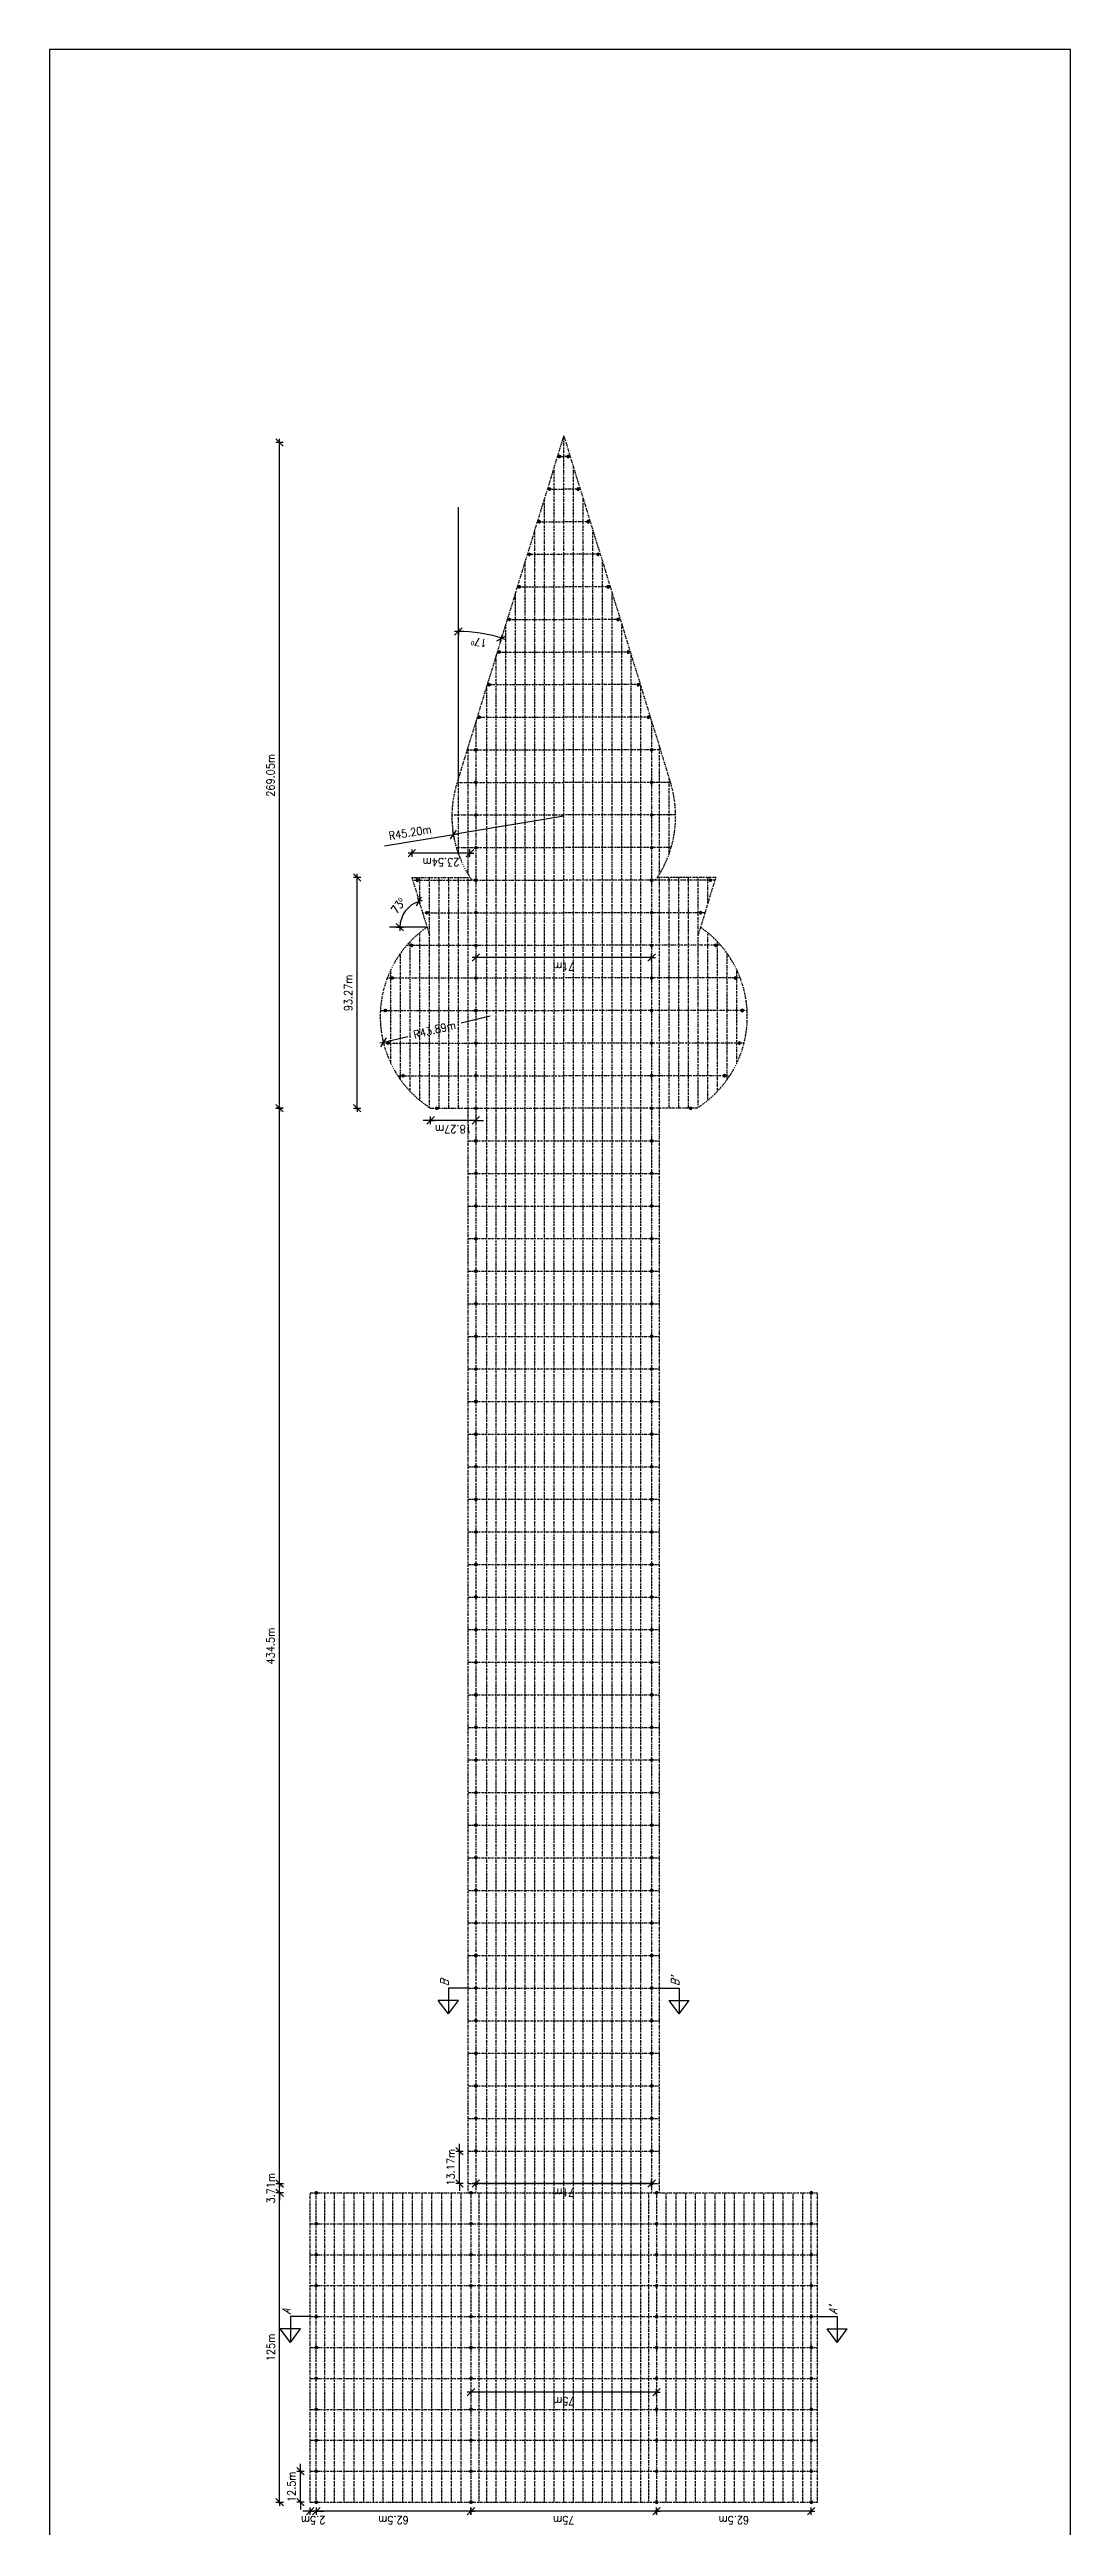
# Model space of a CAD drawing. Header units: millimetres. Extents: x -1 to 12300, y -1929 to 2470.
# Drawn here: x 8029 to 8441, y -1297 to -296 of the extents above; entities that cross this region are included whole.
import ezdxf

# ---------------------------------------------------------------- set-up
doc = ezdxf.new("R2010")
doc.units = ezdxf.units.MM
doc.linetypes.add('DASHDOTBERNUZ', pattern=[0.8, 0.4, -0.2, 0, -0.2])
doc.layers.get('0').update_dxf_attribs({"color": 250})
for name, color, linetype in [('01C', 250, 'Continuous'), ('01cotes', 200, 'Continuous'), ('01E', 250, 'DASHDOTBERNUZ'), ('01TXT', 250, 'Continuous'), ('05CPIL', 250, 'Continuous')]:
    doc.layers.add(name, color=color, linetype=linetype)
doc.layers.add('viewport', color=241, linetype='Continuous', plot=False)
doc.styles.add('_FERROS', font='romans.shx', dxfattribs={"width": 0.9})
doc.styles.add('_PEGATINES', font='romans.shx', dxfattribs={"width": 0.9, "oblique": 20})
doc.dimstyles.new('_100PS1500', dxfattribs={"dimtxt": 3.2, "dimasz": 3, "dimexe": 0.18, "dimexo": 0.0625, "dimgap": 2, "dimtad": 1, "dimrnd": 0.01, "dimzin": 12, "dimdsep": 46, "dimtxsty": '_FERROS', "dimblk": 'OBLIQUE', "dimcen": 0.09, "dimdle": 0.5, "dimse1": 1, "dimse2": 1, "dimclrt": 7, "dimadec": 0, "dimazin": 0, "dimtfac": 1, "dimtix": 1, "dimtmove": 2, "dimatfit": 3, "dimldrblk": 'OBLIQUE', "dimfxl": 1, "dimtvp": 0.882353, "dimtolj": 1, "dimtzin": 0, "dimarcsym": 0})

# ---------------------------------------------------------------- blocks, each defined once
blk = doc.blocks.new('_PIL0')
at = {"color": 3, "linetype": 'DASHDOTBERNUZ', "ltscale": 0.4}
for p, q in [((0.7, 0), (-0.7, 0)), ((0, -0.7), (0, 0.7))]:
    blk.add_line(p, q, dxfattribs=at)
blk.add_circle((0, 0), 0.5)
blk = doc.blocks.new('*U107')
at = {"layer": '05CPIL'}
blk.add_blockref('_PIL0', (0, 0), dxfattribs=at)
blk = doc.blocks.new('*U108')
at = {"layer": '05CPIL', "color": 0, "linetype": 'ByBlock', "lineweight": -2, "transparency": 16777216}
for p in [(0, 125), (62.5, 125), (0, 112.5), (62.5, 112.5), (0, 100), (62.5, 100), (0, 87.5), (62.5, 87.5), (0, 75), (62.5, 75), (0, 62.5), (62.5, 62.5), (0, 50), (62.5, 50), (0, 37.5), (62.5, 37.5), (0, 25), (62.5, 25), (0, 12.5), (62.5, 12.5), (0, 0), (62.5, 0)]:
    blk.add_blockref('*U107', p, dxfattribs=at)
blk = doc.blocks.new('*U109')
at = {"layer": '05CPIL'}
blk.add_blockref('_PIL0', (0, 0), dxfattribs=at)
blk = doc.blocks.new('*U110')
at = {"layer": '05CPIL', "color": 0, "linetype": 'ByBlock', "lineweight": -2, "transparency": 16777216}
for p in [(0, 125), (62.5, 125), (0, 112.5), (62.5, 112.5), (0, 100), (62.5, 100), (0, 87.5), (62.5, 87.5), (0, 75), (62.5, 75), (0, 62.5), (62.5, 62.5), (0, 50), (62.5, 50), (0, 37.5), (62.5, 37.5), (0, 25), (62.5, 25), (0, 12.5), (62.5, 12.5), (0, 0), (62.5, 0)]:
    blk.add_blockref('*U109', p, dxfattribs=at)
blk = doc.blocks.new('_Oblique')
for p, q in [((0, -0.5), (0, 0.5)), ((0, 0), (0.5, 0))]:
    blk.add_line(p, q)
at = {"layer": '01C', "color": 7, "linetype": 'ByBlock', "lineweight": -2}
blk.add_line((-0.5, -0.5), (0.5, 0.5), dxfattribs=at)
blk = doc.blocks.new('*D123')
at = {"layer": '01cotes', "color": 0, "lineweight": -2, "transparency": 16777216}
blk.add_line((8121.6, -1287.2), (8121.6, -1161.2), dxfattribs=at)
at = {"layer": 'DEFPOINTS', "color": 0, "transparency": 16777216}
for p in [(8121.6, -1161.7), (8121.6, -1161.7), (8121.6, -1286.7)]:
    blk.add_point(p, dxfattribs=at)
at = {"layer": '01cotes', "color": 0, "lineweight": -2, "transparency": 16777216, "xscale": 3, "yscale": 3, "zscale": 3}
for p, rotation in [((8121.6, -1161.7), 90), ((8121.6, -1286.7), 270)]:
    blk.add_blockref('_Oblique', p, dxfattribs=dict(at, rotation=rotation))
at = {"layer": '01cotes', "color": 7, "transparency": 16777216, "insert": (8118, -1224.2), "char_height": 3.2, "attachment_point": 5, "rotation": 90, "style": '_FERROS'}
blk.add_mtext('\\A1;125m', dxfattribs=at)
blk = doc.blocks.new('*D124')
at = {"layer": '01cotes', "color": 0, "lineweight": -2, "transparency": 16777216}
for p, q in [((8130, -1274.2), (8130, -1271.2)), ((8130, -1286.7), (8130, -1274.2)), ((8130, -1286.7), (8130, -1289.7))]:
    blk.add_line(p, q, dxfattribs=at)
at = {"layer": 'DEFPOINTS', "color": 0, "transparency": 16777216}
for p in [(8130, -1274.2), (8130, -1274.2), (8130, -1286.7)]:
    blk.add_point(p, dxfattribs=at)
at = {"layer": '01cotes', "color": 0, "lineweight": -2, "transparency": 16777216, "xscale": 3, "yscale": 3, "zscale": 3}
for p, rotation in [((8130, -1274.2), 270), ((8130, -1286.7), 90)]:
    blk.add_blockref('_Oblique', p, dxfattribs=dict(at, rotation=rotation))
at = {"layer": '01cotes', "color": 7, "transparency": 16777216, "insert": (8126.4, -1280.5), "char_height": 3.2, "attachment_point": 5, "rotation": 90, "style": '_FERROS'}
blk.add_mtext('\\A1;12.5m', dxfattribs=at)
blk = doc.blocks.new('*D126')
at = {"layer": '01cotes', "color": 0, "lineweight": -2, "transparency": 16777216}
for p, q in [((8133.9, -1290.4), (8130.9, -1290.4)), ((8136.4, -1290.4), (8133.9, -1290.4)), ((8136.4, -1290.4), (8139.4, -1290.4))]:
    blk.add_line(p, q, dxfattribs=at)
at = {"layer": 'DEFPOINTS', "color": 0, "transparency": 16777216}
for p in [(8133.9, -1290.4), (8133.9, -1290.4), (8136.4, -1290.4)]:
    blk.add_point(p, dxfattribs=at)
at = {"layer": '01cotes', "color": 0, "lineweight": -2, "transparency": 16777216, "xscale": 3, "yscale": 3, "zscale": 3}
blk.add_blockref('_Oblique', (8133.9, -1290.4), dxfattribs=at)
at = {"layer": '01cotes', "color": 0, "lineweight": -2, "transparency": 16777216, "xscale": 3, "yscale": 3, "zscale": 3, "rotation": 180}
blk.add_blockref('_Oblique', (8136.4, -1290.4), dxfattribs=at)
at = {"layer": '01cotes', "color": 7, "transparency": 16777216, "insert": (8135.1, -1294), "char_height": 3.2, "attachment_point": 5, "rotation": 180, "style": '_FERROS'}
blk.add_mtext('\\A1;2.5m', dxfattribs=at)
blk = doc.blocks.new('*D127')
at = {"layer": '01cotes', "color": 0, "lineweight": -2, "transparency": 16777216}
blk.add_line((8121.5, -1158.5), (8121.5, -723), dxfattribs=at)
at = {"layer": 'DEFPOINTS', "color": 0, "transparency": 16777216}
for p in [(8121.5, -723.5), (8121.5, -723.5), (8121.5, -1158)]:
    blk.add_point(p, dxfattribs=at)
at = {"layer": '01cotes', "color": 0, "lineweight": -2, "transparency": 16777216, "xscale": 3, "yscale": 3, "zscale": 3}
for p, rotation in [((8121.5, -723.5), 90), ((8121.5, -1158), 270)]:
    blk.add_blockref('_Oblique', p, dxfattribs=dict(at, rotation=rotation))
at = {"layer": '01cotes', "color": 7, "transparency": 16777216, "insert": (8117.9, -940.8), "char_height": 3.2, "attachment_point": 5, "rotation": 90, "style": '_FERROS'}
blk.add_mtext('\\A1;434.5m', dxfattribs=at)
blk = doc.blocks.new('*D128')
at = {"layer": '01cotes', "color": 0, "lineweight": -2, "transparency": 16777216}
blk.add_line((8121.5, -724), (8121.5, -454), dxfattribs=at)
at = {"layer": 'DEFPOINTS', "color": 0, "transparency": 16777216}
for p in [(8121.5, -454.5), (8121.5, -454.5), (8121.5, -723.5)]:
    blk.add_point(p, dxfattribs=at)
at = {"layer": '01cotes', "color": 0, "lineweight": -2, "transparency": 16777216, "xscale": 3, "yscale": 3, "zscale": 3}
for p, rotation in [((8121.5, -454.5), 90), ((8121.5, -723.5), 270)]:
    blk.add_blockref('_Oblique', p, dxfattribs=dict(at, rotation=rotation))
at = {"layer": '01cotes', "color": 7, "transparency": 16777216, "insert": (8117.9, -589), "char_height": 3.2, "attachment_point": 5, "rotation": 90, "style": '_FERROS'}
blk.add_mtext('\\A1;269.05m', dxfattribs=at)
blk = doc.blocks.new('*D129')
at = {"layer": '01cotes', "color": 0, "lineweight": -2, "transparency": 16777216}
for p, q in [((8121.6, -1158), (8121.6, -1155)), ((8121.6, -1161.7), (8121.6, -1158)), ((8121.6, -1161.7), (8121.6, -1164.7))]:
    blk.add_line(p, q, dxfattribs=at)
at = {"layer": 'DEFPOINTS', "color": 0, "transparency": 16777216}
for p in [(8121.6, -1158), (8121.6, -1158), (8121.6, -1161.7)]:
    blk.add_point(p, dxfattribs=at)
at = {"layer": '01cotes', "color": 0, "lineweight": -2, "transparency": 16777216, "xscale": 3, "yscale": 3, "zscale": 3}
for p, rotation in [((8121.6, -1158), 270), ((8121.6, -1161.7), 90)]:
    blk.add_blockref('_Oblique', p, dxfattribs=dict(at, rotation=rotation))
at = {"layer": '01cotes', "color": 7, "transparency": 16777216, "insert": (8118, -1159.9), "char_height": 3.2, "attachment_point": 5, "rotation": 90, "style": '_FERROS'}
blk.add_mtext('\\A1;3.71m', dxfattribs=at)
blk = doc.blocks.new('*D130')
at = {"layer": '01cotes', "color": 0, "lineweight": -2, "transparency": 16777216}
for p, q in [((8194.3, -1144.9), (8194.3, -1141.9)), ((8194.3, -1158), (8194.3, -1144.9)), ((8194.3, -1158), (8194.3, -1161))]:
    blk.add_line(p, q, dxfattribs=at)
at = {"layer": 'DEFPOINTS', "color": 0, "transparency": 16777216}
for p in [(8194.3, -1144.9), (8194.3, -1144.9), (8194.3, -1158)]:
    blk.add_point(p, dxfattribs=at)
at = {"layer": '01cotes', "color": 0, "lineweight": -2, "transparency": 16777216, "xscale": 3, "yscale": 3, "zscale": 3}
for p, rotation in [((8194.3, -1144.9), 270), ((8194.3, -1158), 90)]:
    blk.add_blockref('_Oblique', p, dxfattribs=dict(at, rotation=rotation))
at = {"layer": '01cotes', "color": 7, "transparency": 16777216, "insert": (8190.7, -1151.4), "char_height": 3.2, "attachment_point": 5, "rotation": 90, "style": '_FERROS'}
blk.add_mtext('\\A1;13.17m', dxfattribs=at)
blk = doc.blocks.new('*D131')
at = {"layer": '01cotes', "color": 0, "lineweight": -2, "transparency": 16777216}
blk.add_line((8199.4, -1290.4), (8135.9, -1290.4), dxfattribs=at)
at = {"layer": 'DEFPOINTS', "color": 0, "transparency": 16777216}
for p in [(8136.4, -1290.4), (8136.4, -1290.4), (8198.9, -1290.4)]:
    blk.add_point(p, dxfattribs=at)
at = {"layer": '01cotes', "color": 0, "lineweight": -2, "transparency": 16777216, "xscale": 3, "yscale": 3, "zscale": 3, "rotation": 180}
blk.add_blockref('_Oblique', (8136.4, -1290.4), dxfattribs=at)
at = {"layer": '01cotes', "color": 0, "lineweight": -2, "transparency": 16777216, "xscale": 3, "yscale": 3, "zscale": 3}
blk.add_blockref('_Oblique', (8198.9, -1290.4), dxfattribs=at)
at = {"layer": '01cotes', "color": 7, "transparency": 16777216, "insert": (8167.6, -1294), "char_height": 3.2, "attachment_point": 5, "rotation": 180, "style": '_FERROS'}
blk.add_mtext('\\A1;62.5m', dxfattribs=at)
blk = doc.blocks.new('*D132')
at = {"layer": '01cotes', "color": 0, "lineweight": -2, "transparency": 16777216}
blk.add_line((8274.4, -1290.4), (8198.4, -1290.4), dxfattribs=at)
at = {"layer": 'DEFPOINTS', "color": 0, "transparency": 16777216}
for p in [(8198.9, -1290.4), (8198.9, -1290.4), (8273.9, -1290.4)]:
    blk.add_point(p, dxfattribs=at)
at = {"layer": '01cotes', "color": 0, "lineweight": -2, "transparency": 16777216, "xscale": 3, "yscale": 3, "zscale": 3, "rotation": 180}
blk.add_blockref('_Oblique', (8198.9, -1290.4), dxfattribs=at)
at = {"layer": '01cotes', "color": 0, "lineweight": -2, "transparency": 16777216, "xscale": 3, "yscale": 3, "zscale": 3}
blk.add_blockref('_Oblique', (8273.9, -1290.4), dxfattribs=at)
at = {"layer": '01cotes', "color": 7, "transparency": 16777216, "insert": (8236.4, -1294), "char_height": 3.2, "attachment_point": 5, "rotation": 180, "style": '_FERROS'}
blk.add_mtext('\\A1;75m', dxfattribs=at)
blk = doc.blocks.new('*D133')
at = {"layer": '01cotes', "color": 0, "lineweight": -2, "transparency": 16777216}
blk.add_line((8336.9, -1290.4), (8273.4, -1290.4), dxfattribs=at)
at = {"layer": 'DEFPOINTS', "color": 0, "transparency": 16777216}
for p in [(8273.9, -1290.4), (8273.9, -1290.4), (8336.4, -1290.4)]:
    blk.add_point(p, dxfattribs=at)
at = {"layer": '01cotes', "color": 0, "lineweight": -2, "transparency": 16777216, "xscale": 3, "yscale": 3, "zscale": 3, "rotation": 180}
blk.add_blockref('_Oblique', (8273.9, -1290.4), dxfattribs=at)
at = {"layer": '01cotes', "color": 0, "lineweight": -2, "transparency": 16777216, "xscale": 3, "yscale": 3, "zscale": 3}
blk.add_blockref('_Oblique', (8336.4, -1290.4), dxfattribs=at)
at = {"layer": '01cotes', "color": 7, "transparency": 16777216, "insert": (8305.1, -1294), "char_height": 3.2, "attachment_point": 5, "rotation": 180, "style": '_FERROS'}
blk.add_mtext('\\A1;62.5m', dxfattribs=at)
blk = doc.blocks.new('*D134')
at = {"layer": '01cotes', "color": 0, "lineweight": -2, "transparency": 16777216}
blk.add_line((8272.4, -1158), (8200.4, -1158), dxfattribs=at)
at = {"layer": 'DEFPOINTS', "color": 0, "transparency": 16777216}
for p in [(8200.9, -1158), (8200.9, -1158), (8271.9, -1158)]:
    blk.add_point(p, dxfattribs=at)
at = {"layer": '01cotes', "color": 0, "lineweight": -2, "transparency": 16777216, "xscale": 3, "yscale": 3, "zscale": 3, "rotation": 180}
blk.add_blockref('_Oblique', (8200.9, -1158), dxfattribs=at)
at = {"layer": '01cotes', "color": 0, "lineweight": -2, "transparency": 16777216, "xscale": 3, "yscale": 3, "zscale": 3}
blk.add_blockref('_Oblique', (8271.9, -1158), dxfattribs=at)
at = {"layer": '01cotes', "color": 7, "transparency": 16777216, "insert": (8236.4, -1161.6), "char_height": 3.2, "attachment_point": 5, "rotation": 180, "style": '_FERROS'}
blk.add_mtext('\\A1;71m', dxfattribs=at)
blk = doc.blocks.new('*D135')
at = {"layer": '01cotes', "color": 0, "lineweight": -2, "transparency": 16777216}
blk.add_line((8272.4, -662.6), (8200.4, -662.6), dxfattribs=at)
at = {"layer": 'DEFPOINTS', "color": 0, "transparency": 16777216}
for p in [(8200.9, -662.6), (8200.9, -662.6), (8271.9, -662.6)]:
    blk.add_point(p, dxfattribs=at)
at = {"layer": '01cotes', "color": 0, "lineweight": -2, "transparency": 16777216, "xscale": 3, "yscale": 3, "zscale": 3, "rotation": 180}
blk.add_blockref('_Oblique', (8200.9, -662.6), dxfattribs=at)
at = {"layer": '01cotes', "color": 0, "lineweight": -2, "transparency": 16777216, "xscale": 3, "yscale": 3, "zscale": 3}
blk.add_blockref('_Oblique', (8271.9, -662.6), dxfattribs=at)
at = {"layer": '01cotes', "color": 7, "transparency": 16777216, "insert": (8236.4, -666.2), "char_height": 3.2, "attachment_point": 5, "rotation": 180, "style": '_FERROS'}
blk.add_mtext('\\A1;71m', dxfattribs=at)
blk = doc.blocks.new('*D136')
at = {"layer": '01cotes', "color": 0, "lineweight": -2, "transparency": 16777216}
blk.add_line((8274.4, -1242.3), (8198.4, -1242.3), dxfattribs=at)
at = {"layer": 'DEFPOINTS', "color": 0, "transparency": 16777216}
for p in [(8198.9, -1242.3), (8198.9, -1242.3), (8273.9, -1242.3)]:
    blk.add_point(p, dxfattribs=at)
at = {"layer": '01cotes', "color": 0, "lineweight": -2, "transparency": 16777216, "xscale": 3, "yscale": 3, "zscale": 3, "rotation": 180}
blk.add_blockref('_Oblique', (8198.9, -1242.3), dxfattribs=at)
at = {"layer": '01cotes', "color": 0, "lineweight": -2, "transparency": 16777216, "xscale": 3, "yscale": 3, "zscale": 3}
blk.add_blockref('_Oblique', (8273.9, -1242.3), dxfattribs=at)
at = {"layer": '01cotes', "color": 7, "transparency": 16777216, "insert": (8236.4, -1245.9), "char_height": 3.2, "attachment_point": 5, "rotation": 180, "style": '_FERROS'}
blk.add_mtext('\\A1;75m', dxfattribs=at)
blk = doc.blocks.new('*D137')
at = {"layer": '01cotes', "color": 0, "lineweight": -2, "transparency": 16777216}
blk.add_arc((8193.8, -590.2), 59.3, 72.9045, 90, dxfattribs=at)
at = {"layer": 'DEFPOINTS', "color": 0, "transparency": 16777216}
for p in [(8236.4, -451.8), (8193.8, -480.6), (8205.5, -532.1), (8193.8, -590.2), (8193.2, -592.2)]:
    blk.add_point(p, dxfattribs=at)
at = {"layer": '01cotes', "color": 0, "lineweight": -2, "transparency": 16777216, "xscale": 3, "yscale": 3, "zscale": 3}
for p, rotation in [((8193.8, -530.9), 180.0000000000001), ((8211.2, -533.6), 342.9045363779597)]:
    blk.add_blockref('_Oblique', p, dxfattribs=dict(at, rotation=rotation))
at = {"layer": '01cotes', "color": 7, "transparency": 16777216, "insert": (8202.1, -535.2), "char_height": 3.2, "attachment_point": 5, "rotation": 171.4523, "style": '_FERROS'}
blk.add_mtext('\\A1;17º', dxfattribs=at)
blk = doc.blocks.new('*D138')
at = {"layer": '01cotes', "color": 0, "lineweight": -2, "transparency": 16777216}
blk.add_line((8199, -620.5), (8174.5, -620.5), dxfattribs=at)
at = {"layer": 'DEFPOINTS', "color": 0, "transparency": 16777216}
for p in [(8175, -620.5), (8175, -620.5), (8198.5, -620.5)]:
    blk.add_point(p, dxfattribs=at)
at = {"layer": '01cotes', "color": 0, "lineweight": -2, "transparency": 16777216, "xscale": 3, "yscale": 3, "zscale": 3, "rotation": 180}
blk.add_blockref('_Oblique', (8175, -620.5), dxfattribs=at)
at = {"layer": '01cotes', "color": 0, "lineweight": -2, "transparency": 16777216, "xscale": 3, "yscale": 3, "zscale": 3}
blk.add_blockref('_Oblique', (8198.5, -620.5), dxfattribs=at)
at = {"layer": '01cotes', "color": 7, "transparency": 16777216, "insert": (8186.8, -624.1), "char_height": 3.2, "attachment_point": 5, "rotation": 180, "style": '_FERROS'}
blk.add_mtext('\\A1;23.54m', dxfattribs=at)
blk = doc.blocks.new('*D139')
at = {"layer": '01cotes', "color": 0, "lineweight": -2, "transparency": 16777216}
for p in [(8236.4, -605.5), (8163.9, -617.5)]:
    blk.add_line(p, (8191.8, -612.9), dxfattribs=at)
at = {"layer": 'DEFPOINTS', "color": 0, "transparency": 16777216}
for p in [(8236.4, -605.5), (8191.8, -612.9)]:
    blk.add_point(p, dxfattribs=at)
at = {"layer": '01cotes', "color": 0, "lineweight": -2, "transparency": 16777216, "xscale": 3, "yscale": 3, "zscale": 3, "rotation": 9.387368625860594}
blk.add_blockref('_Oblique', (8191.8, -612.9), dxfattribs=at)
at = {"layer": '01cotes', "color": 7, "transparency": 16777216, "insert": (8174.3, -612.1), "char_height": 3.2, "attachment_point": 5, "rotation": 9.3874, "style": '_FERROS'}
blk.add_mtext('\\A1;R45.20m', dxfattribs=at)
blk = doc.blocks.new('*D140')
at = {"layer": '01cotes', "color": 0, "lineweight": -2, "transparency": 16777216}
blk.add_line((8152.9, -724), (8152.9, -629.8), dxfattribs=at)
at = {"layer": 'DEFPOINTS', "color": 0, "transparency": 16777216}
for p in [(8152.9, -630.3), (8152.9, -630.3), (8152.9, -723.5)]:
    blk.add_point(p, dxfattribs=at)
at = {"layer": '01cotes', "color": 0, "lineweight": -2, "transparency": 16777216, "xscale": 3, "yscale": 3, "zscale": 3}
for p, rotation in [((8152.9, -630.3), 90), ((8152.9, -723.5), 270)]:
    blk.add_blockref('_Oblique', p, dxfattribs=dict(at, rotation=rotation))
at = {"layer": '01cotes', "color": 7, "transparency": 16777216, "insert": (8149.3, -676.9), "char_height": 3.2, "attachment_point": 5, "rotation": 90, "style": '_FERROS'}
blk.add_mtext('\\A1;93.27m', dxfattribs=at)
blk = doc.blocks.new('*D141')
at = {"layer": '01cotes', "color": 0, "lineweight": -2, "transparency": 16777216}
for p, q in [((8206.6, -686.3), (8195, -689.2)), ((8163, -697), (8173.4, -694.5))]:
    blk.add_line(p, q, dxfattribs=at)
at = {"layer": 'DEFPOINTS', "color": 0, "transparency": 16777216}
for p in [(8206.1, -686.5), (8163.5, -696.9)]:
    blk.add_point(p, dxfattribs=at)
at = {"layer": '01cotes', "color": 0, "lineweight": -2, "transparency": 16777216, "xscale": 3, "yscale": 3, "zscale": 3, "rotation": 193.7435746801475}
blk.add_blockref('_Oblique', (8163.5, -696.9), dxfattribs=at)
at = {"layer": '01cotes', "color": 7, "transparency": 16777216, "insert": (8184.2, -691.8), "char_height": 3.2, "attachment_point": 5, "rotation": 13.7436, "style": '_FERROS'}
blk.add_mtext('\\A1;R43.89m', dxfattribs=at)
blk = doc.blocks.new('*D142')
at = {"layer": '01cotes', "color": 0, "lineweight": -2, "transparency": 16777216}
blk.add_arc((8181.1, -650.4), 10.9, 106.9355, 180, dxfattribs=at)
at = {"layer": 'DEFPOINTS', "color": 0, "transparency": 16777216}
for p in [(8175, -630.3), (8165.9, -650.4), (8173.9, -642.2), (8181.1, -650.4), (8182.1, -653.5)]:
    blk.add_point(p, dxfattribs=at)
at = {"layer": '01cotes', "color": 0, "lineweight": -2, "transparency": 16777216, "xscale": 3, "yscale": 3, "zscale": 3}
for p, rotation in [((8177.9, -639.9), 16.93550658694751), ((8170.2, -650.4), 270.0000000000043)]:
    blk.add_blockref('_Oblique', p, dxfattribs=dict(at, rotation=rotation))
at = {"layer": '01cotes', "color": 7, "transparency": 16777216, "insert": (8169.5, -641.7), "char_height": 3.2, "attachment_point": 5, "rotation": 53.4678, "style": '_FERROS'}
blk.add_mtext('\\A1;73º', dxfattribs=at)
blk = doc.blocks.new('*D150')
at = {"layer": '01cotes', "color": 0, "lineweight": -2, "transparency": 16777216}
for p, q in [((8182.6, -728.4), (8179.6, -728.4)), ((8200.9, -728.4), (8182.6, -728.4)), ((8200.9, -728.4), (8203.9, -728.4))]:
    blk.add_line(p, q, dxfattribs=at)
at = {"layer": 'DEFPOINTS', "color": 0, "transparency": 16777216}
for p in [(8182.6, -728.4), (8182.6, -728.4), (8200.9, -728.4)]:
    blk.add_point(p, dxfattribs=at)
at = {"layer": '01cotes', "color": 0, "lineweight": -2, "transparency": 16777216, "xscale": 3, "yscale": 3, "zscale": 3}
blk.add_blockref('_Oblique', (8182.6, -728.4), dxfattribs=at)
at = {"layer": '01cotes', "color": 0, "lineweight": -2, "transparency": 16777216, "xscale": 3, "yscale": 3, "zscale": 3, "rotation": 180}
blk.add_blockref('_Oblique', (8200.9, -728.4), dxfattribs=at)
at = {"layer": '01cotes', "color": 7, "transparency": 16777216, "insert": (8191.8, -732), "char_height": 3.2, "attachment_point": 5, "rotation": 180, "style": '_FERROS'}
blk.add_mtext('\\A1;18.27m', dxfattribs=at)

msp = doc.modelspace()

# ---------------------------------------------------------------- linework, layer by layer
at = {"layer": '01cotes'}
for p, q in [((8193.803, -590.242), (8193.803, -480.635)), ((8181.132, -650.371), (8165.94, -650.371))]:
    msp.add_line(p, q, dxfattribs=at)
at = {"layer": '01E'}
for p, q in [((8236.39, -451.773), (8193.187, -592.245)), ((8233.802, -460.187), (8236.39, -460.187)), ((8236.39, -1286.731), (8236.39, -451.773)), ((8236.39, -451.773), (8279.593, -592.245)), ((8238.978, -460.187), (8236.39, -460.187)), ((8232.467, -1286.731), (8232.467, -464.529)), ((8240.313, -1286.731), (8240.313, -464.529)), ((8228.547, -1286.731), (8228.547, -477.274)), ((8229.753, -473.354), (8236.39, -473.354)), ((8243.027, -473.354), (8236.39, -473.354)), ((8244.233, -1286.731), (8244.233, -477.274)), ((8224.634, -1286.731), (8224.634, -489.997)), ((8225.703, -486.52), (8236.39, -486.52)), ((8247.077, -486.52), (8236.39, -486.52)), ((8248.146, -1286.731), (8248.146, -489.997)), ((8221.863, -499.687), (8236.39, -499.687)), ((8250.917, -499.687), (8236.39, -499.687)), ((8220.732, -1286.731), (8220.732, -502.686)), ((8252.049, -1286.731), (8252.049, -502.686)), ((8216.843, -1286.731), (8216.843, -515.33)), ((8217.605, -512.854), (8236.39, -512.854)), ((8255.176, -512.854), (8236.39, -512.854)), ((8255.938, -1286.731), (8255.938, -515.33)), ((8212.971, -1286.731), (8212.971, -527.919)), ((8213.555, -526.02), (8236.39, -526.02)), ((8259.225, -526.02), (8236.39, -526.02)), ((8259.809, -1286.731), (8259.809, -527.919)), ((8209.506, -539.187), (8236.39, -539.187)), ((8263.275, -539.187), (8236.39, -539.187)), ((8209.12, -1286.731), (8209.12, -540.441)), ((8263.66, -1286.731), (8263.66, -540.441)), ((8205.293, -1286.731), (8205.293, -552.885)), ((8205.456, -552.354), (8236.39, -552.354)), ((8267.324, -552.354), (8236.39, -552.354)), ((8267.488, -1286.731), (8267.488, -552.885)), ((8200.89, -567.2), (8200.89, -1161.731)), ((8201.407, -565.52), (8236.39, -565.52)), ((8271.374, -565.52), (8236.39, -565.52)), ((8271.89, -567.2), (8271.89, -1161.731)), ((8197.357, -578.687), (8236.39, -578.687)), ((8197.723, -628.94), (8197.723, -577.497)), ((8275.423, -578.687), (8236.39, -578.687)), ((8275.057, -628.94), (8275.057, -577.497)), ((8193.803, -620.679), (8193.803, -590.242)), ((8278.977, -620.679), (8278.977, -590.242)), ((8193.308, -591.854), (8236.39, -591.854)), ((8279.473, -591.854), (8236.39, -591.854)), ((8191.193, -605.02), (8236.39, -605.02)), ((8281.587, -605.02), (8236.39, -605.02)), ((8192.998, -618.187), (8236.39, -618.187)), ((8279.783, -618.187), (8236.39, -618.187)), ((8175.006, -630.253), (8198.549, -630.253)), ((8175.006, -630.253), (8182.099, -653.547)), ((8178.227, -640.832), (8178.227, -630.253)), ((8182.099, -723.185), (8182.099, -630.253)), ((8185.988, -723.52), (8185.988, -630.253)), ((8189.89, -723.52), (8189.89, -630.253)), ((8193.803, -723.52), (8193.803, -630.253)), ((8197.723, -1161.731), (8197.723, -630.253)), ((8297.774, -630.253), (8274.231, -630.253)), ((8275.057, -1161.731), (8275.057, -630.253)), ((8278.977, -723.52), (8278.977, -630.253)), ((8282.89, -723.52), (8282.89, -630.253)), ((8286.793, -723.52), (8286.793, -630.253)), ((8290.681, -723.185), (8290.681, -630.253)), ((8297.774, -630.253), (8290.681, -653.547)), ((8294.553, -640.832), (8294.553, -630.253)), ((8175.341, -631.354), (8236.39, -631.354)), ((8297.439, -631.354), (8236.39, -631.354)), ((8179.35, -644.52), (8236.39, -644.52)), ((8293.43, -644.52), (8236.39, -644.52)), ((8172.971, -657.687), (8236.39, -657.687)), ((8174.314, -716.698), (8174.314, -656.208)), ((8178.227, -720.34), (8178.227, -652.566)), ((8299.809, -657.687), (8236.39, -657.687)), ((8294.553, -720.34), (8294.553, -652.566)), ((8298.466, -716.698), (8298.466, -656.208)), ((8166.523, -705.386), (8166.523, -667.52)), ((8170.412, -711.973), (8170.412, -660.933)), ((8302.369, -711.973), (8302.369, -660.933)), ((8306.258, -705.386), (8306.258, -667.52)), ((8165.095, -670.854), (8236.39, -670.854)), ((8307.686, -670.854), (8236.39, -670.854)), ((8162.296, -684.02), (8236.39, -684.02)), ((8310.484, -684.02), (8236.39, -684.02)), ((8163.562, -697.187), (8236.39, -697.187)), ((8309.219, -697.187), (8236.39, -697.187)), ((8169.308, -710.354), (8236.39, -710.354)), ((8303.473, -710.354), (8236.39, -710.354)), ((8182.619, -723.52), (8236.39, -723.52)), ((8290.161, -723.52), (8236.39, -723.52)), ((8197.723, -736.687), (8275.057, -736.687)), ((8197.723, -749.854), (8275.057, -749.854)), ((8197.723, -763.02), (8275.057, -763.02)), ((8197.723, -776.187), (8275.057, -776.187)), ((8197.723, -789.354), (8275.057, -789.354)), ((8197.723, -802.52), (8275.057, -802.52)), ((8197.723, -815.687), (8275.057, -815.687)), ((8197.723, -828.854), (8275.057, -828.854)), ((8197.723, -842.02), (8275.057, -842.02)), ((8197.723, -855.187), (8275.057, -855.187)), ((8197.723, -868.354), (8275.057, -868.354)), ((8197.723, -881.52), (8275.057, -881.52)), ((8197.723, -894.687), (8275.057, -894.687)), ((8197.723, -907.854), (8275.057, -907.854)), ((8197.723, -921.02), (8275.057, -921.02)), ((8197.723, -934.187), (8275.057, -934.187)), ((8197.723, -947.354), (8275.057, -947.354)), ((8197.723, -960.52), (8275.057, -960.52)), ((8197.723, -973.687), (8275.057, -973.687)), ((8197.723, -986.854), (8275.057, -986.854)), ((8197.723, -1000.02), (8275.057, -1000.02)), ((8197.723, -1013.187), (8275.057, -1013.187)), ((8197.723, -1026.354), (8275.057, -1026.354)), ((8197.723, -1039.52), (8275.057, -1039.52)), ((8197.723, -1052.687), (8275.057, -1052.687)), ((8197.723, -1065.854), (8275.057, -1065.854)), ((8197.723, -1079.02), (8275.057, -1079.02)), ((8197.723, -1092.187), (8275.057, -1092.187)), ((8197.723, -1105.354), (8275.057, -1105.354)), ((8197.723, -1118.52), (8275.057, -1118.52)), ((8197.723, -1131.687), (8275.057, -1131.687)), ((8197.723, -1144.854), (8275.057, -1144.854)), ((8197.723, -1158.02), (8275.057, -1158.02)), ((8133.89, -1161.731), (8338.89, -1161.731)), ((8133.89, -1286.731), (8133.89, -1161.731)), ((8136.39, -1286.731), (8136.39, -1161.731)), ((8139.828, -1286.731), (8139.828, -1161.731)), ((8143.765, -1286.731), (8143.765, -1161.731)), ((8147.703, -1286.731), (8147.703, -1161.731)), ((8151.64, -1286.731), (8151.64, -1161.731)), ((8155.578, -1286.731), (8155.578, -1161.731)), ((8159.515, -1286.731), (8159.515, -1161.731)), ((8163.453, -1286.731), (8163.453, -1161.731)), ((8167.39, -1286.731), (8167.39, -1161.731)), ((8171.328, -1286.731), (8171.328, -1161.731)), ((8175.265, -1286.731), (8175.265, -1161.731)), ((8179.203, -1286.731), (8179.203, -1161.731)), ((8183.14, -1286.731), (8183.14, -1161.731)), ((8187.078, -1286.731), (8187.078, -1161.731)), ((8191.015, -1286.731), (8191.015, -1161.731)), ((8194.953, -1286.731), (8194.953, -1161.731)), ((8198.89, -1161.731), (8198.89, -1286.731)), ((8202.091, -1161.731), (8202.091, -1286.731)), ((8270.689, -1161.731), (8270.689, -1286.731)), ((8273.89, -1161.731), (8273.89, -1286.731)), ((8277.828, -1286.731), (8277.828, -1161.731)), ((8281.765, -1286.731), (8281.765, -1161.731)), ((8285.703, -1286.731), (8285.703, -1161.731)), ((8289.64, -1286.731), (8289.64, -1161.731)), ((8293.578, -1286.731), (8293.578, -1161.731)), ((8297.515, -1286.731), (8297.515, -1161.731)), ((8301.453, -1286.731), (8301.453, -1161.731)), ((8305.39, -1286.731), (8305.39, -1161.731)), ((8309.328, -1286.731), (8309.328, -1161.731)), ((8313.265, -1286.731), (8313.265, -1161.731)), ((8317.203, -1286.731), (8317.203, -1161.731)), ((8321.14, -1286.731), (8321.14, -1161.731)), ((8325.078, -1286.731), (8325.078, -1161.731)), ((8329.015, -1286.731), (8329.015, -1161.731)), ((8332.953, -1286.731), (8332.953, -1161.731)), ((8336.39, -1286.731), (8336.39, -1161.731)), ((8338.89, -1286.731), (8338.89, -1161.731)), ((8133.89, -1174.231), (8338.89, -1174.231)), ((8133.89, -1186.731), (8338.89, -1186.731)), ((8133.89, -1199.231), (8338.89, -1199.231)), ((8133.89, -1211.731), (8338.89, -1211.731)), ((8133.89, -1224.231), (8338.89, -1224.231)), ((8133.89, -1236.731), (8338.89, -1236.731)), ((8133.89, -1249.231), (8338.89, -1249.231)), ((8133.89, -1261.731), (8338.89, -1261.731)), ((8133.89, -1274.231), (8338.89, -1274.231)), ((8133.89, -1286.731), (8338.89, -1286.731))]:
    msp.add_line(p, q, dxfattribs=at)
for centre, radius, start, end in [((8236.39, -605.533), 45.2, 162.904536, 214.838094), ((8236.39, -605.533), 45.2, 325.161906, 17.095464), ((8206.116, -686.453), 43.887, 124.699819, 237.629541), ((8266.664, -686.453), 43.887, 302.370459, 55.300181)]:
    msp.add_arc(centre, radius, start, end, dxfattribs=at)
at = {"layer": '01TXT'}
for p, q in [((8197.723, -1079.02), (8189.759, -1079.02)), ((8189.759, -1079.02), (8189.759, -1089.451)), ((8275.057, -1079.02), (8283.022, -1079.02)), ((8283.022, -1079.02), (8283.022, -1089.451)), ((8189.759, -1089.451), (8185.671, -1083.983)), ((8193.847, -1083.983), (8185.671, -1083.983)), ((8189.759, -1089.451), (8193.847, -1083.983)), ((8283.022, -1089.451), (8278.934, -1083.983)), ((8278.934, -1083.983), (8287.11, -1083.983)), ((8283.022, -1089.451), (8287.11, -1083.983)), ((8125.926, -1222.162), (8121.838, -1216.694)), ((8130.014, -1216.694), (8121.838, -1216.694)), ((8133.89, -1211.731), (8125.926, -1211.731)), ((8125.926, -1211.731), (8125.926, -1222.162)), ((8125.926, -1222.162), (8130.014, -1216.694)), ((8338.89, -1211.731), (8346.855, -1211.731)), ((8346.855, -1222.162), (8342.766, -1216.694)), ((8342.766, -1216.694), (8350.943, -1216.694)), ((8346.855, -1211.731), (8346.855, -1222.162)), ((8346.855, -1222.162), (8350.943, -1216.694))]:
    msp.add_line(p, q, dxfattribs=at)
at = {"layer": 'viewport'}
msp.add_lwpolyline([(8441.12, -1473.247), (8441.12, -295.747), (8028.62, -295.747), (8028.62, -1473.247)], close=True, dxfattribs=at)

# ---------------------------------------------------------------- block references
at = {"layer": '05CPIL'}
for name, p in [('_PIL0', (8234.645, -460.187)), ('_PIL0', (8230.65, -473.354)), ('_PIL0', (8226.544, -486.52)), ('_PIL0', (8222.523, -499.687)), ('_PIL0', (8218.445, -512.854)), ('_PIL0', (8214.424, -526.02)), ('_PIL0', (8210.346, -539.187)), ('_PIL0', (8206.309, -552.354)), ('_PIL0', (8202.226, -565.52)), ('_PIL0', (8200.89, -578.687)), ('_PIL0', (8271.89, -578.687)), ('_PIL0', (8200.89, -591.854)), ('_PIL0', (8271.89, -591.854)), ('_PIL0', (8200.89, -605.02)), ('_PIL0', (8271.89, -605.02)), ('_PIL0', (8200.89, -618.187)), ('_PIL0', (8271.89, -618.187)), ('_PIL0', (8200.89, -631.354)), ('_PIL0', (8271.89, -631.354)), ('_PIL0', (8295.59, -631.354)), ('_PIL0', (8181.124, -644.52)), ('_PIL0', (8200.89, -644.52)), ('_PIL0', (8271.89, -644.52)), ('_PIL0', (8174.973, -657.687)), ('_PIL0', (8200.89, -657.687)), ('_PIL0', (8271.89, -657.687)), ('_PIL0', (8167.066, -670.854)), ('_PIL0', (8200.89, -670.854)), ('_PIL0', (8271.89, -670.854)), ('_PIL0', (8164.284, -684.02)), ('_PIL0', (8200.89, -684.02)), ('_PIL0', (8271.89, -684.02)), ('_PIL0', (8165.426, -697.187)), ('_PIL0', (8200.89, -697.187)), ('_PIL0', (8271.89, -697.187)), ('_PIL0', (8171.447, -710.354)), ('_PIL0', (8200.89, -710.354)), ('_PIL0', (8271.89, -710.354)), ('_PIL0', (8185.119, -723.52)), ('_PIL0', (8200.89, -723.52)), ('_PIL0', (8271.89, -723.52)), ('_PIL0', (8200.89, -736.687)), ('_PIL0', (8271.89, -736.687)), ('_PIL0', (8200.89, -749.854)), ('_PIL0', (8271.89, -749.854)), ('_PIL0', (8200.89, -763.02)), ('_PIL0', (8271.89, -763.02)), ('_PIL0', (8200.89, -776.187)), ('_PIL0', (8271.89, -776.187)), ('_PIL0', (8200.89, -789.354)), ('_PIL0', (8271.89, -789.354)), ('_PIL0', (8200.89, -802.52)), ('_PIL0', (8271.89, -802.52)), ('_PIL0', (8200.89, -815.687)), ('_PIL0', (8271.89, -815.687)), ('_PIL0', (8200.89, -828.854)), ('_PIL0', (8271.89, -828.854)), ('_PIL0', (8200.89, -842.02)), ('_PIL0', (8271.89, -842.02)), ('_PIL0', (8200.89, -855.187)), ('_PIL0', (8271.89, -855.187)), ('_PIL0', (8200.89, -868.354)), ('_PIL0', (8271.89, -868.354)), ('_PIL0', (8200.89, -881.52)), ('_PIL0', (8271.89, -881.52)), ('_PIL0', (8200.89, -894.687)), ('_PIL0', (8271.89, -894.687)), ('_PIL0', (8200.89, -907.854)), ('_PIL0', (8271.89, -907.854)), ('_PIL0', (8200.89, -921.02)), ('_PIL0', (8271.89, -921.02)), ('_PIL0', (8200.89, -934.187)), ('_PIL0', (8271.89, -934.187)), ('_PIL0', (8200.89, -947.354)), ('_PIL0', (8271.89, -947.354)), ('_PIL0', (8200.89, -960.52)), ('_PIL0', (8271.89, -960.52)), ('_PIL0', (8200.89, -973.687)), ('_PIL0', (8271.89, -973.687)), ('_PIL0', (8200.89, -986.854)), ('_PIL0', (8271.89, -986.854)), ('_PIL0', (8200.89, -1000.02)), ('_PIL0', (8271.89, -1000.02)), ('_PIL0', (8200.89, -1013.187)), ('_PIL0', (8271.89, -1013.187)), ('_PIL0', (8200.89, -1026.354)), ('_PIL0', (8271.89, -1026.354)), ('_PIL0', (8200.89, -1039.52)), ('_PIL0', (8271.89, -1039.52)), ('_PIL0', (8200.89, -1052.687)), ('_PIL0', (8271.89, -1052.687)), ('_PIL0', (8200.89, -1065.854)), ('_PIL0', (8271.89, -1065.854)), ('_PIL0', (8200.89, -1079.02)), ('_PIL0', (8271.89, -1079.02)), ('_PIL0', (8200.89, -1092.187)), ('_PIL0', (8271.89, -1092.187)), ('_PIL0', (8200.89, -1105.354)), ('_PIL0', (8271.89, -1105.354)), ('_PIL0', (8200.89, -1118.52)), ('_PIL0', (8271.89, -1118.52)), ('_PIL0', (8200.89, -1131.687)), ('_PIL0', (8271.89, -1131.687)), ('_PIL0', (8200.89, -1144.854)), ('_PIL0', (8271.89, -1144.854)), ('_PIL0', (8200.89, -1158.02)), ('_PIL0', (8271.89, -1158.02)), ('*U108', (8136.39, -1286.731))]:
    msp.add_blockref(name, p, dxfattribs=at)
at = {"layer": '05CPIL', "xscale": -1, "rotation": 359.999999999992}
for p in [(8238.136, -460.187), (8242.13, -473.354), (8246.237, -486.52), (8250.258, -499.687), (8254.336, -512.854), (8258.356, -526.02), (8262.435, -539.187), (8266.472, -552.354), (8270.554, -565.52), (8291.657, -644.52), (8297.808, -657.687), (8305.715, -670.854), (8308.497, -684.02), (8307.354, -697.187), (8301.334, -710.354), (8287.661, -723.52)]:
    msp.add_blockref('_PIL0', p, dxfattribs=at)
at = {"layer": '05CPIL', "xscale": -1}
for name, p in [('_PIL0', (8177.191, -631.354)), ('*U110', (8336.39, -1286.731))]:
    msp.add_blockref(name, p, dxfattribs=at)

# ---------------------------------------------------------------- texts
at = {"layer": '01TXT', "style": '_PEGATINES', "oblique": 20, "width": 0.9}
for s, p in [('B', (8189.774, -1078.225)), ("B'", (8283.037, -1078.225)), ('A', (8125.941, -1210.936)), ("A'", (8346.87, -1210.936))]:
    msp.add_text(s, height=3.2, rotation=90, dxfattribs=at).set_placement(p)

# ---------------------------------------------------------------- dimensions: what is measured, and where the dimension line sits
at = {"layer": '01cotes'}
for base, p1, p2, angle, picture, middle in [((8121.548, -454.466), (8121.548, -723.52), (8121.548, -454.466), 90, '*D128', (8117.948, -588.993)), ((8175.006, -620.548), (8198.549, -620.548), (8175.006, -620.548), 180, '*D138', (8186.778, -624.148)), ((8152.904, -630.253), (8152.904, -723.52), (8152.904, -630.253), 90, '*D140', (8149.304, -676.887)), ((8200.89, -662.627), (8271.89, -662.627), (8200.89, -662.627), 180, '*D135', (8236.39, -666.227)), ((8121.548, -723.52), (8121.548, -1158.02), (8121.548, -723.52), 90, '*D127', (8117.948, -940.77)), ((8182.619, -728.397), (8200.89, -728.397), (8182.619, -728.397), 180, '*D150', (8191.755, -731.997)), ((8194.324, -1144.854), (8194.324, -1158.02), (8194.324, -1144.854), 90, '*D130', (8190.724, -1151.437)), ((8121.564, -1158.02), (8121.564, -1161.731), (8121.564, -1158.02), 90, '*D129', (8117.964, -1159.876)), ((8121.564, -1161.731), (8121.564, -1286.731), (8121.564, -1161.731), 90, '*D123', (8117.964, -1224.231)), ((8200.89, -1158.02), (8271.89, -1158.02), (8200.89, -1158.02), 180, '*D134', (8236.39, -1161.62)), ((8198.89, -1242.324), (8273.89, -1242.324), (8198.89, -1242.324), 180, '*D136', (8236.39, -1245.924)), ((8129.991, -1274.231), (8129.991, -1286.731), (8129.991, -1274.231), 90, '*D124', (8126.391, -1280.481)), ((8133.89, -1290.387), (8136.39, -1290.387), (8133.89, -1290.387), 180, '*D126', (8135.14, -1293.987)), ((8136.39, -1290.387), (8198.89, -1290.387), (8136.39, -1290.387), 180, '*D131', (8167.64, -1293.987)), ((8198.89, -1290.387), (8273.89, -1290.387), (8198.89, -1290.387), 180, '*D132', (8236.39, -1293.987)), ((8273.89, -1290.387), (8336.39, -1290.387), (8273.89, -1290.387), 180, '*D133', (8305.14, -1293.987))]:
    dim = msp.add_linear_dim(base=base, p1=p1, p2=p2, angle=angle, dimstyle='_100PS1500', override={"dimpost": 'm'}, dxfattribs=at)
    dim.commit()
    dim.dimension.update_dxf_attribs({"geometry": picture, "text_midpoint": middle})
for base, line1, line2, text, picture, middle in [((8205.522, -532.107), ((8193.803, -590.242), (8193.803, -480.635)), ((8236.39, -451.773), (8193.187, -592.245)), '17º', '*D137', (8202.083, -535.157)), ((8173.921, -642.161), ((8181.132, -650.371), (8165.94, -650.371)), ((8175.006, -630.253), (8182.099, -653.547)), '73º', '*D142', (8169.459, -641.724))]:
    dim = msp.add_angular_dim_2l(base=base, line1=line1, line2=line2, text=text, dimstyle='_100PS1500', override={"dimzin": 0, "dimpost": 'm'}, dxfattribs=at)
    dim.commit()
    dim.dimension.update_dxf_attribs({"geometry": picture, "text_midpoint": middle})
dim = msp.add_radius_dim(center=(8236.39, -605.533), mpoint=(8191.796, -612.905), dimstyle='_100PS1500', override={"dimzin": 0, "dimpost": 'm'}, dxfattribs=at)
dim.commit()
dim.dimension.update_dxf_attribs({"geometry": '*D139', "text_midpoint": (8174.318, -612.146)})
dim = msp.add_radius_dim(center=(8206.116, -686.453), mpoint=(8163.485, -696.88), dimstyle='_100PS1500', override={"dimzin": 0, "dimpost": 'm'}, dxfattribs=at)
dim.commit()
dim.dimension.update_dxf_attribs({"geometry": '*D141', "text_midpoint": (8184.173, -691.82), "dimtype": 164})

doc.saveas('drawing.dxf')
